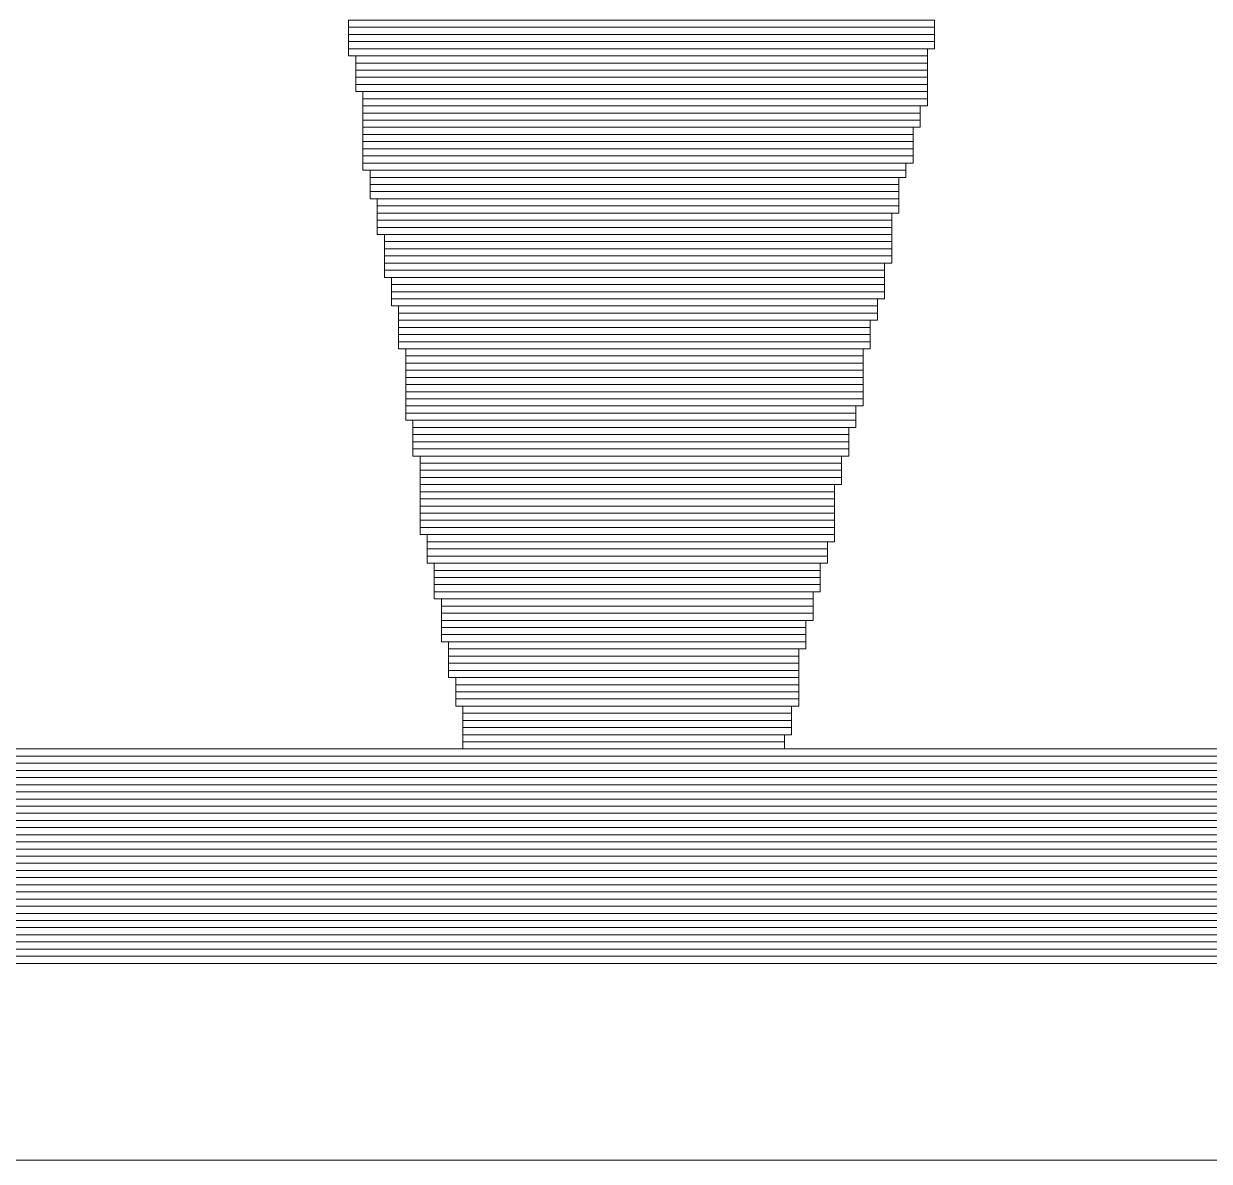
# Model space of a CAD drawing. Header units: millimetres. Extents: x -90 to 99, y -65 to 67.
# Drawn here: x 42.95 to 47.164, y -64.946 to -60.902 of the extents above; entities that cross this region are included whole.
import ezdxf

# ---------------------------------------------------------------- set-up
doc = ezdxf.new("R2010")
doc.units = ezdxf.units.MM
doc.header["$MEASUREMENT"] = 0
doc.layers.add('BG_OUTLINE', color=7, linetype='Continuous')
doc.layers.add('MA_PEN3', color=7, linetype='Continuous')

msp = doc.modelspace()

# ---------------------------------------------------------------- linework, layer by layer
at = {"layer": 'BG_OUTLINE', "color": 3, "lineweight": 9}
msp.add_open_spline([(-71.7269, -61.8795), (-71.7269, -61.8795), (-71.7343, 42.2681), (-71.7343, 42.2681), (-71.7343, 42.2681), (-71.7348, 43.0066), (-71.4419, 43.715), (-70.92, 44.2375), (-70.92, 44.2375), (-70.3982, 44.76), (-69.6866, 45.0538), (-68.9482, 45.0543), (-68.9482, 45.0543), (-68.9482, 45.0543), (75.2046, 45.0543), (75.2046, 45.0543), (75.2046, 45.0543), (76.8319, 45.0552), (78.1763, 43.7805), (78.2661, 42.1556), (78.2661, 42.1556), (78.2661, 42.1556), (78.2661, 31.2814), (78.2661, 31.2814), (78.2661, 31.2814), (78.2661, 31.2814), (72.2646, 31.2814), (72.2646, 31.2814), (72.2646, 31.2814), (72.2646, 31.2814), (72.2646, 26.9814), (72.2646, 26.9814), (72.2646, 26.9814), (72.2646, 26.9814), (78.2661, 26.9814), (78.2661, 26.9814), (78.2661, 26.9814), (78.2661, 26.9814), (78.2661, 18.6553), (78.2661, 18.6553), (78.2661, 18.6553), (78.2661, 18.6553), (72.2496, 18.6553), (72.2496, 18.6553), (72.2496, 18.6553), (72.2496, 18.6553), (72.2496, 14.3553), (72.2496, 14.3553), (72.2496, 14.3553), (72.2496, 14.3553), (78.2661, 14.3553), (78.2661, 14.3553), (78.2661, 14.3553), (78.2661, 14.3553), (78.2661, 9.255), (78.2661, 9.255), (78.2661, 9.255), (78.2661, 9.255), (72.2648, 9.255), (72.2648, 9.255), (72.2648, 9.255), (72.2648, 9.255), (72.2648, 4.955), (72.2648, 4.955), (72.2648, 4.955), (72.2648, 4.955), (78.2661, 4.955), (78.2661, 4.955), (78.2661, 4.955), (78.2661, 4.955), (78.2661, -3.3762), (78.2661, -3.3762), (78.2661, -3.3762), (78.2661, -3.3762), (72.2445, -3.3762), (72.2445, -3.3762), (72.2445, -3.3762), (72.2445, -3.3762), (72.2445, -7.6762), (72.2445, -7.6762), (72.2445, -7.6762), (72.2445, -7.6762), (78.2661, -7.6762), (78.2661, -7.6762), (78.2661, -7.6762), (78.2661, -7.6762), (78.2661, -12.7615), (78.2661, -12.7615), (78.2661, -12.7615), (78.2661, -12.7615), (72.2651, -12.7615), (72.2651, -12.7615), (72.2651, -12.7615), (72.2651, -12.7615), (72.2651, -17.0615), (72.2651, -17.0615), (72.2651, -17.0615), (72.2651, -17.0615), (78.2661, -17.0615), (78.2661, -17.0615), (78.2661, -17.0615), (78.2661, -17.0615), (78.2661, -25.4097), (78.2661, -25.4097), (78.2661, -25.4097), (78.2661, -25.4097), (72.2656, -25.4097), (72.2656, -25.4097), (72.2656, -25.4097), (72.2656, -25.4097), (72.2656, -29.7097), (72.2656, -29.7097), (72.2656, -29.7097), (72.2656, -29.7097), (78.2661, -29.7097), (78.2661, -29.7097), (78.2661, -29.7097), (78.2661, -29.7097), (78.2661, -34.793), (78.2661, -34.793), (78.2661, -34.793), (78.2661, -34.793), (72.2679, -34.793), (72.2679, -34.793), (72.2679, -34.793), (72.2679, -34.793), (72.2679, -39.0929), (72.2679, -39.0929), (72.2679, -39.0929), (72.2679, -39.0929), (78.2661, -39.0929), (78.2661, -39.0929), (78.2661, -39.0929), (78.2661, -39.0929), (78.2661, -47.4269), (78.2661, -47.4269), (78.2661, -47.4269), (78.2661, -47.4269), (72.2679, -47.4269), (72.2679, -47.4269), (72.2679, -47.4269), (72.2679, -47.4269), (72.2679, -51.7269), (72.2679, -51.7269), (72.2679, -51.7269), (72.2679, -51.7269), (78.2661, -51.7269), (78.2661, -51.7269), (78.2661, -51.7269), (78.2661, -51.7269), (78.2661, -51.8138), (78.2661, -51.8138), (78.2661, -51.8138), (78.2661, -51.8138), (78.2656, -61.8468), (78.2656, -61.8468), (78.2656, -61.8468), (78.2661, -62.6669), (77.9407, -63.4536), (77.3612, -64.0339), (77.3612, -64.0339), (76.7817, -64.6142), (75.9915, -64.9405), (75.1713, -64.941), (75.1713, -64.941), (75.1713, -64.941), (-68.6609, -64.9456), (-68.6609, -64.9456), (-68.6609, -64.9456), (-69.4735, -64.9461), (-70.2531, -64.6237), (-70.8281, -64.0495), (-70.8281, -64.0495), (-71.4031, -63.4752), (-71.7264, -62.6922), (-71.7269, -61.8795)], degree=3, knots=[0, 0, 0, 0, 0.022727, 0.022727, 0.022727, 0.022727, 0.045455, 0.045455, 0.045455, 0.045455, 0.068182, 0.068182, 0.068182, 0.068182, 0.090909, 0.090909, 0.090909, 0.090909, 0.113636, 0.113636, 0.113636, 0.113636, 0.136364, 0.136364, 0.136364, 0.136364, 0.159091, 0.159091, 0.159091, 0.159091, 0.181818, 0.181818, 0.181818, 0.181818, 0.204545, 0.204545, 0.204545, 0.204545, 0.227273, 0.227273, 0.227273, 0.227273, 0.25, 0.25, 0.25, 0.25, 0.272727, 0.272727, 0.272727, 0.272727, 0.295455, 0.295455, 0.295455, 0.295455, 0.318182, 0.318182, 0.318182, 0.318182, 0.340909, 0.340909, 0.340909, 0.340909, 0.363636, 0.363636, 0.363636, 0.363636, 0.386364, 0.386364, 0.386364, 0.386364, 0.409091, 0.409091, 0.409091, 0.409091, 0.431818, 0.431818, 0.431818, 0.431818, 0.454545, 0.454545, 0.454545, 0.454545, 0.477273, 0.477273, 0.477273, 0.477273, 0.5, 0.5, 0.5, 0.5, 0.522727, 0.522727, 0.522727, 0.522727, 0.545455, 0.545455, 0.545455, 0.545455, 0.568182, 0.568182, 0.568182, 0.568182, 0.590909, 0.590909, 0.590909, 0.590909, 0.613636, 0.613636, 0.613636, 0.613636, 0.636364, 0.636364, 0.636364, 0.636364, 0.659091, 0.659091, 0.659091, 0.659091, 0.681818, 0.681818, 0.681818, 0.681818, 0.704545, 0.704545, 0.704545, 0.704545, 0.727273, 0.727273, 0.727273, 0.727273, 0.75, 0.75, 0.75, 0.75, 0.772727, 0.772727, 0.772727, 0.772727, 0.795455, 0.795455, 0.795455, 0.795455, 0.818182, 0.818182, 0.818182, 0.818182, 0.840909, 0.840909, 0.840909, 0.840909, 0.863636, 0.863636, 0.863636, 0.863636, 0.886364, 0.886364, 0.886364, 0.886364, 0.909091, 0.909091, 0.909091, 0.909091, 0.931818, 0.931818, 0.931818, 0.931818, 0.954545, 0.954545, 0.954545, 0.954545, 0.977273, 0.977273, 0.977273, 0.977273, 1, 1, 1, 1], dxfattribs=at)
at = {"layer": 'MA_PEN3', "color": 5, "lineweight": 9}
for points in [[(44.1048, -60.9151), (44.1048, -60.9151), (44.1048, -60.8897), (44.1048, -60.8897), (44.1048, -60.8897), (44.1048, -60.8897), (46.1877, -60.8897), (46.1877, -60.8897), (46.1877, -60.8897), (46.1877, -60.8897), (46.1877, -60.9151), (46.1877, -60.9151), (46.1877, -60.9151), (46.1877, -60.9151), (44.1048, -60.9151), (44.1048, -60.9151)], [(44.1048, -60.9405), (44.1048, -60.9405), (44.1048, -60.9151), (44.1048, -60.9151), (44.1048, -60.9151), (44.1048, -60.9151), (46.1877, -60.9151), (46.1877, -60.9151), (46.1877, -60.9151), (46.1877, -60.9151), (46.1877, -60.9405), (46.1877, -60.9405), (46.1877, -60.9405), (46.1877, -60.9405), (44.1048, -60.9405), (44.1048, -60.9405)], [(44.1048, -60.9659), (44.1048, -60.9659), (44.1048, -60.9405), (44.1048, -60.9405), (44.1048, -60.9405), (44.1048, -60.9405), (46.1877, -60.9405), (46.1877, -60.9405), (46.1877, -60.9405), (46.1877, -60.9405), (46.1877, -60.9659), (46.1877, -60.9659), (46.1877, -60.9659), (46.1877, -60.9659), (44.1048, -60.9659), (44.1048, -60.9659)], [(44.1048, -60.9913), (44.1048, -60.9913), (44.1048, -60.9659), (44.1048, -60.9659), (44.1048, -60.9659), (44.1048, -60.9659), (46.1877, -60.9659), (46.1877, -60.9659), (46.1877, -60.9659), (46.1877, -60.9659), (46.1877, -60.9913), (46.1877, -60.9913), (46.1877, -60.9913), (46.1877, -60.9913), (44.1048, -60.9913), (44.1048, -60.9913)], [(44.1048, -61.0167), (44.1048, -61.0167), (44.1048, -60.9913), (44.1048, -60.9913), (44.1048, -60.9913), (44.1048, -60.9913), (46.1622, -60.9913), (46.1622, -60.9913), (46.1622, -60.9913), (46.1622, -60.9913), (46.1622, -61.0167), (46.1622, -61.0167), (46.1622, -61.0167), (46.1622, -61.0167), (44.1048, -61.0167), (44.1048, -61.0167)], [(44.1302, -61.0421), (44.1302, -61.0421), (44.1302, -61.0167), (44.1302, -61.0167), (44.1302, -61.0167), (44.1302, -61.0167), (46.1622, -61.0167), (46.1622, -61.0167), (46.1622, -61.0167), (46.1622, -61.0167), (46.1622, -61.0421), (46.1622, -61.0421), (46.1622, -61.0421), (46.1622, -61.0421), (44.1302, -61.0421), (44.1302, -61.0421)], [(44.1302, -61.0675), (44.1302, -61.0675), (44.1302, -61.0421), (44.1302, -61.0421), (44.1302, -61.0421), (44.1302, -61.0421), (46.1622, -61.0421), (46.1622, -61.0421), (46.1622, -61.0421), (46.1622, -61.0421), (46.1622, -61.0675), (46.1622, -61.0675), (46.1622, -61.0675), (46.1622, -61.0675), (44.1302, -61.0675), (44.1302, -61.0675)], [(44.1302, -61.0929), (44.1302, -61.0929), (44.1302, -61.0675), (44.1302, -61.0675), (44.1302, -61.0675), (44.1302, -61.0675), (46.1622, -61.0675), (46.1622, -61.0675), (46.1622, -61.0675), (46.1622, -61.0675), (46.1622, -61.0929), (46.1622, -61.0929), (46.1622, -61.0929), (46.1622, -61.0929), (44.1302, -61.0929), (44.1302, -61.0929)], [(44.1302, -61.1183), (44.1302, -61.1183), (44.1302, -61.0929), (44.1302, -61.0929), (44.1302, -61.0929), (44.1302, -61.0929), (46.1622, -61.0929), (46.1622, -61.0929), (46.1622, -61.0929), (46.1622, -61.0929), (46.1622, -61.1183), (46.1622, -61.1183), (46.1622, -61.1183), (46.1622, -61.1183), (44.1302, -61.1183), (44.1302, -61.1183)], [(44.1302, -61.1437), (44.1302, -61.1437), (44.1302, -61.1183), (44.1302, -61.1183), (44.1302, -61.1183), (44.1302, -61.1183), (46.1622, -61.1183), (46.1622, -61.1183), (46.1622, -61.1183), (46.1622, -61.1183), (46.1622, -61.1437), (46.1622, -61.1437), (46.1622, -61.1437), (46.1622, -61.1437), (44.1302, -61.1437), (44.1302, -61.1437)], [(44.1557, -61.1691), (44.1557, -61.1691), (44.1557, -61.1437), (44.1557, -61.1437), (44.1557, -61.1437), (44.1557, -61.1437), (46.1622, -61.1437), (46.1622, -61.1437), (46.1622, -61.1437), (46.1622, -61.1437), (46.1622, -61.1691), (46.1622, -61.1691), (46.1622, -61.1691), (46.1622, -61.1691), (44.1557, -61.1691), (44.1557, -61.1691)], [(44.1557, -61.1945), (44.1557, -61.1945), (44.1557, -61.1691), (44.1557, -61.1691), (44.1557, -61.1691), (44.1557, -61.1691), (46.1622, -61.1691), (46.1622, -61.1691), (46.1622, -61.1691), (46.1622, -61.1691), (46.1622, -61.1945), (46.1622, -61.1945), (46.1622, -61.1945), (46.1622, -61.1945), (44.1557, -61.1945), (44.1557, -61.1945)], [(44.1557, -61.2199), (44.1557, -61.2199), (44.1557, -61.1945), (44.1557, -61.1945), (44.1557, -61.1945), (44.1557, -61.1945), (46.1368, -61.1945), (46.1368, -61.1945), (46.1368, -61.1945), (46.1368, -61.1945), (46.1368, -61.2199), (46.1368, -61.2199), (46.1368, -61.2199), (46.1368, -61.2199), (44.1557, -61.2199), (44.1557, -61.2199)], [(44.1557, -61.2453), (44.1557, -61.2453), (44.1557, -61.2199), (44.1557, -61.2199), (44.1557, -61.2199), (44.1557, -61.2199), (46.1368, -61.2199), (46.1368, -61.2199), (46.1368, -61.2199), (46.1368, -61.2199), (46.1368, -61.2453), (46.1368, -61.2453), (46.1368, -61.2453), (46.1368, -61.2453), (44.1557, -61.2453), (44.1557, -61.2453)], [(44.1557, -61.2707), (44.1557, -61.2707), (44.1557, -61.2453), (44.1557, -61.2453), (44.1557, -61.2453), (44.1557, -61.2453), (46.1368, -61.2453), (46.1368, -61.2453), (46.1368, -61.2453), (46.1368, -61.2453), (46.1368, -61.2707), (46.1368, -61.2707), (46.1368, -61.2707), (46.1368, -61.2707), (44.1557, -61.2707), (44.1557, -61.2707)], [(44.1557, -61.2961), (44.1557, -61.2961), (44.1557, -61.2707), (44.1557, -61.2707), (44.1557, -61.2707), (44.1557, -61.2707), (46.1115, -61.2707), (46.1115, -61.2707), (46.1115, -61.2707), (46.1115, -61.2707), (46.1115, -61.2961), (46.1115, -61.2961), (46.1115, -61.2961), (46.1115, -61.2961), (44.1557, -61.2961), (44.1557, -61.2961)], [(44.1557, -61.3215), (44.1557, -61.3215), (44.1557, -61.2961), (44.1557, -61.2961), (44.1557, -61.2961), (44.1557, -61.2961), (46.1115, -61.2961), (46.1115, -61.2961), (46.1115, -61.2961), (46.1115, -61.2961), (46.1115, -61.3215), (46.1115, -61.3215), (46.1115, -61.3215), (46.1115, -61.3215), (44.1557, -61.3215), (44.1557, -61.3215)], [(44.1557, -61.3469), (44.1557, -61.3469), (44.1557, -61.3215), (44.1557, -61.3215), (44.1557, -61.3215), (44.1557, -61.3215), (46.1115, -61.3215), (46.1115, -61.3215), (46.1115, -61.3215), (46.1115, -61.3215), (46.1115, -61.3469), (46.1115, -61.3469), (46.1115, -61.3469), (46.1115, -61.3469), (44.1557, -61.3469), (44.1557, -61.3469)], [(44.1557, -61.3723), (44.1557, -61.3723), (44.1557, -61.3469), (44.1557, -61.3469), (44.1557, -61.3469), (44.1557, -61.3469), (46.1115, -61.3469), (46.1115, -61.3469), (46.1115, -61.3469), (46.1115, -61.3469), (46.1115, -61.3723), (46.1115, -61.3723), (46.1115, -61.3723), (46.1115, -61.3723), (44.1557, -61.3723), (44.1557, -61.3723)], [(44.1557, -61.3977), (44.1557, -61.3977), (44.1557, -61.3723), (44.1557, -61.3723), (44.1557, -61.3723), (44.1557, -61.3723), (46.1115, -61.3723), (46.1115, -61.3723), (46.1115, -61.3723), (46.1115, -61.3723), (46.1115, -61.3977), (46.1115, -61.3977), (46.1115, -61.3977), (46.1115, -61.3977), (44.1557, -61.3977), (44.1557, -61.3977)], [(44.1557, -61.4231), (44.1557, -61.4231), (44.1557, -61.3977), (44.1557, -61.3977), (44.1557, -61.3977), (44.1557, -61.3977), (46.086, -61.3977), (46.086, -61.3977), (46.086, -61.3977), (46.086, -61.3977), (46.086, -61.4231), (46.086, -61.4231), (46.086, -61.4231), (46.086, -61.4231), (44.1557, -61.4231), (44.1557, -61.4231)], [(44.181, -61.4485), (44.181, -61.4485), (44.181, -61.4231), (44.181, -61.4231), (44.181, -61.4231), (44.181, -61.4231), (46.086, -61.4231), (46.086, -61.4231), (46.086, -61.4231), (46.086, -61.4231), (46.086, -61.4485), (46.086, -61.4485), (46.086, -61.4485), (46.086, -61.4485), (44.181, -61.4485), (44.181, -61.4485)], [(44.181, -61.4739), (44.181, -61.4739), (44.181, -61.4485), (44.181, -61.4485), (44.181, -61.4485), (44.181, -61.4485), (46.0606, -61.4485), (46.0606, -61.4485), (46.0606, -61.4485), (46.0606, -61.4485), (46.0606, -61.4739), (46.0606, -61.4739), (46.0606, -61.4739), (46.0606, -61.4739), (44.181, -61.4739), (44.181, -61.4739)], [(44.181, -61.4993), (44.181, -61.4993), (44.181, -61.4739), (44.181, -61.4739), (44.181, -61.4739), (44.181, -61.4739), (46.0606, -61.4739), (46.0606, -61.4739), (46.0606, -61.4739), (46.0606, -61.4739), (46.0606, -61.4993), (46.0606, -61.4993), (46.0606, -61.4993), (46.0606, -61.4993), (44.181, -61.4993), (44.181, -61.4993)], [(44.181, -61.5247), (44.181, -61.5247), (44.181, -61.4993), (44.181, -61.4993), (44.181, -61.4993), (44.181, -61.4993), (46.0606, -61.4993), (46.0606, -61.4993), (46.0606, -61.4993), (46.0606, -61.4993), (46.0606, -61.5247), (46.0606, -61.5247), (46.0606, -61.5247), (46.0606, -61.5247), (44.181, -61.5247), (44.181, -61.5247)], [(44.2064, -61.5501), (44.2064, -61.5501), (44.2064, -61.5247), (44.2064, -61.5247), (44.2064, -61.5247), (44.2064, -61.5247), (46.0606, -61.5247), (46.0606, -61.5247), (46.0606, -61.5247), (46.0606, -61.5247), (46.0606, -61.5501), (46.0606, -61.5501), (46.0606, -61.5501), (46.0606, -61.5501), (44.2064, -61.5501), (44.2064, -61.5501)], [(44.2064, -61.5755), (44.2064, -61.5755), (44.2064, -61.5501), (44.2064, -61.5501), (44.2064, -61.5501), (44.2064, -61.5501), (46.0606, -61.5501), (46.0606, -61.5501), (46.0606, -61.5501), (46.0606, -61.5501), (46.0606, -61.5755), (46.0606, -61.5755), (46.0606, -61.5755), (46.0606, -61.5755), (44.2064, -61.5755), (44.2064, -61.5755)], [(44.2064, -61.6009), (44.2064, -61.6009), (44.2064, -61.5755), (44.2064, -61.5755), (44.2064, -61.5755), (44.2064, -61.5755), (46.0353, -61.5755), (46.0353, -61.5755), (46.0353, -61.5755), (46.0353, -61.5755), (46.0353, -61.6009), (46.0353, -61.6009), (46.0353, -61.6009), (46.0353, -61.6009), (44.2064, -61.6009), (44.2064, -61.6009)], [(44.2064, -61.6263), (44.2064, -61.6263), (44.2064, -61.6009), (44.2064, -61.6009), (44.2064, -61.6009), (44.2064, -61.6009), (46.0353, -61.6009), (46.0353, -61.6009), (46.0353, -61.6009), (46.0353, -61.6009), (46.0353, -61.6263), (46.0353, -61.6263), (46.0353, -61.6263), (46.0353, -61.6263), (44.2064, -61.6263), (44.2064, -61.6263)], [(44.2064, -61.6517), (44.2064, -61.6517), (44.2064, -61.6263), (44.2064, -61.6263), (44.2064, -61.6263), (44.2064, -61.6263), (46.0353, -61.6263), (46.0353, -61.6263), (46.0353, -61.6263), (46.0353, -61.6263), (46.0353, -61.6517), (46.0353, -61.6517), (46.0353, -61.6517), (46.0353, -61.6517), (44.2064, -61.6517), (44.2064, -61.6517)], [(44.2319, -61.6771), (44.2319, -61.6771), (44.2319, -61.6517), (44.2319, -61.6517), (44.2319, -61.6517), (44.2319, -61.6517), (46.0353, -61.6517), (46.0353, -61.6517), (46.0353, -61.6517), (46.0353, -61.6517), (46.0353, -61.6771), (46.0353, -61.6771), (46.0353, -61.6771), (46.0353, -61.6771), (44.2319, -61.6771), (44.2319, -61.6771)], [(44.2319, -61.7025), (44.2319, -61.7025), (44.2319, -61.6771), (44.2319, -61.6771), (44.2319, -61.6771), (44.2319, -61.6771), (46.0353, -61.6771), (46.0353, -61.6771), (46.0353, -61.6771), (46.0353, -61.6771), (46.0353, -61.7025), (46.0353, -61.7025), (46.0353, -61.7025), (46.0353, -61.7025), (44.2319, -61.7025), (44.2319, -61.7025)], [(44.2319, -61.7279), (44.2319, -61.7279), (44.2319, -61.7025), (44.2319, -61.7025), (44.2319, -61.7025), (44.2319, -61.7025), (46.0353, -61.7025), (46.0353, -61.7025), (46.0353, -61.7025), (46.0353, -61.7025), (46.0353, -61.7279), (46.0353, -61.7279), (46.0353, -61.7279), (46.0353, -61.7279), (44.2319, -61.7279), (44.2319, -61.7279)], [(44.2319, -61.7533), (44.2319, -61.7533), (44.2319, -61.7279), (44.2319, -61.7279), (44.2319, -61.7279), (44.2319, -61.7279), (46.0353, -61.7279), (46.0353, -61.7279), (46.0353, -61.7279), (46.0353, -61.7279), (46.0353, -61.7533), (46.0353, -61.7533), (46.0353, -61.7533), (46.0353, -61.7533), (44.2319, -61.7533), (44.2319, -61.7533)], [(44.2319, -61.7787), (44.2319, -61.7787), (44.2319, -61.7533), (44.2319, -61.7533), (44.2319, -61.7533), (44.2319, -61.7533), (46.0098, -61.7533), (46.0098, -61.7533), (46.0098, -61.7533), (46.0098, -61.7533), (46.0098, -61.7787), (46.0098, -61.7787), (46.0098, -61.7787), (46.0098, -61.7787), (44.2319, -61.7787), (44.2319, -61.7787)], [(44.2319, -61.8041), (44.2319, -61.8041), (44.2319, -61.7787), (44.2319, -61.7787), (44.2319, -61.7787), (44.2319, -61.7787), (46.0098, -61.7787), (46.0098, -61.7787), (46.0098, -61.7787), (46.0098, -61.7787), (46.0098, -61.8041), (46.0098, -61.8041), (46.0098, -61.8041), (46.0098, -61.8041), (44.2319, -61.8041), (44.2319, -61.8041)], [(44.2572, -61.8295), (44.2572, -61.8295), (44.2572, -61.8041), (44.2572, -61.8041), (44.2572, -61.8041), (44.2572, -61.8041), (46.0098, -61.8041), (46.0098, -61.8041), (46.0098, -61.8041), (46.0098, -61.8041), (46.0098, -61.8295), (46.0098, -61.8295), (46.0098, -61.8295), (46.0098, -61.8295), (44.2572, -61.8295), (44.2572, -61.8295)], [(44.2572, -61.8549), (44.2572, -61.8549), (44.2572, -61.8295), (44.2572, -61.8295), (44.2572, -61.8295), (44.2572, -61.8295), (46.0098, -61.8295), (46.0098, -61.8295), (46.0098, -61.8295), (46.0098, -61.8295), (46.0098, -61.8549), (46.0098, -61.8549), (46.0098, -61.8549), (46.0098, -61.8549), (44.2572, -61.8549), (44.2572, -61.8549)], [(44.2572, -61.8803), (44.2572, -61.8803), (44.2572, -61.8549), (44.2572, -61.8549), (44.2572, -61.8549), (44.2572, -61.8549), (46.0098, -61.8549), (46.0098, -61.8549), (46.0098, -61.8549), (46.0098, -61.8549), (46.0098, -61.8803), (46.0098, -61.8803), (46.0098, -61.8803), (46.0098, -61.8803), (44.2572, -61.8803), (44.2572, -61.8803)], [(44.2572, -61.9057), (44.2572, -61.9057), (44.2572, -61.8803), (44.2572, -61.8803), (44.2572, -61.8803), (44.2572, -61.8803), (45.9844, -61.8803), (45.9844, -61.8803), (45.9844, -61.8803), (45.9844, -61.8803), (45.9844, -61.9057), (45.9844, -61.9057), (45.9844, -61.9057), (45.9844, -61.9057), (44.2572, -61.9057), (44.2572, -61.9057)], [(44.2826, -61.9311), (44.2826, -61.9311), (44.2826, -61.9057), (44.2826, -61.9057), (44.2826, -61.9057), (44.2826, -61.9057), (45.9844, -61.9057), (45.9844, -61.9057), (45.9844, -61.9057), (45.9844, -61.9057), (45.9844, -61.9311), (45.9844, -61.9311), (45.9844, -61.9311), (45.9844, -61.9311), (44.2826, -61.9311), (44.2826, -61.9311)], [(44.2826, -61.9565), (44.2826, -61.9565), (44.2826, -61.9311), (44.2826, -61.9311), (44.2826, -61.9311), (44.2826, -61.9311), (45.9844, -61.9311), (45.9844, -61.9311), (45.9844, -61.9311), (45.9844, -61.9311), (45.9844, -61.9565), (45.9844, -61.9565), (45.9844, -61.9565), (45.9844, -61.9565), (44.2826, -61.9565), (44.2826, -61.9565)], [(44.2826, -61.9819), (44.2826, -61.9819), (44.2826, -61.9565), (44.2826, -61.9565), (44.2826, -61.9565), (44.2826, -61.9565), (45.9591, -61.9565), (45.9591, -61.9565), (45.9591, -61.9565), (45.9591, -61.9565), (45.9591, -61.9819), (45.9591, -61.9819), (45.9591, -61.9819), (45.9591, -61.9819), (44.2826, -61.9819), (44.2826, -61.9819)], [(44.2826, -62.0073), (44.2826, -62.0073), (44.2826, -61.9819), (44.2826, -61.9819), (44.2826, -61.9819), (44.2826, -61.9819), (45.9591, -61.9819), (45.9591, -61.9819), (45.9591, -61.9819), (45.9591, -61.9819), (45.9591, -62.0073), (45.9591, -62.0073), (45.9591, -62.0073), (45.9591, -62.0073), (44.2826, -62.0073), (44.2826, -62.0073)], [(44.2826, -62.0327), (44.2826, -62.0327), (44.2826, -62.0073), (44.2826, -62.0073), (44.2826, -62.0073), (44.2826, -62.0073), (45.9591, -62.0073), (45.9591, -62.0073), (45.9591, -62.0073), (45.9591, -62.0073), (45.9591, -62.0327), (45.9591, -62.0327), (45.9591, -62.0327), (45.9591, -62.0327), (44.2826, -62.0327), (44.2826, -62.0327)], [(44.2826, -62.0581), (44.2826, -62.0581), (44.2826, -62.0327), (44.2826, -62.0327), (44.2826, -62.0327), (44.2826, -62.0327), (45.9591, -62.0327), (45.9591, -62.0327), (45.9591, -62.0327), (45.9591, -62.0327), (45.9591, -62.0581), (45.9591, -62.0581), (45.9591, -62.0581), (45.9591, -62.0581), (44.2826, -62.0581), (44.2826, -62.0581)], [(44.3081, -62.0835), (44.3081, -62.0835), (44.3081, -62.0581), (44.3081, -62.0581), (44.3081, -62.0581), (44.3081, -62.0581), (45.9336, -62.0581), (45.9336, -62.0581), (45.9336, -62.0581), (45.9336, -62.0581), (45.9336, -62.0835), (45.9336, -62.0835), (45.9336, -62.0835), (45.9336, -62.0835), (44.3081, -62.0835), (44.3081, -62.0835)], [(44.3081, -62.1089), (44.3081, -62.1089), (44.3081, -62.0835), (44.3081, -62.0835), (44.3081, -62.0835), (44.3081, -62.0835), (45.9336, -62.0835), (45.9336, -62.0835), (45.9336, -62.0835), (45.9336, -62.0835), (45.9336, -62.1089), (45.9336, -62.1089), (45.9336, -62.1089), (45.9336, -62.1089), (44.3081, -62.1089), (44.3081, -62.1089)], [(44.3081, -62.1343), (44.3081, -62.1343), (44.3081, -62.1089), (44.3081, -62.1089), (44.3081, -62.1089), (44.3081, -62.1089), (45.9336, -62.1089), (45.9336, -62.1089), (45.9336, -62.1089), (45.9336, -62.1089), (45.9336, -62.1343), (45.9336, -62.1343), (45.9336, -62.1343), (45.9336, -62.1343), (44.3081, -62.1343), (44.3081, -62.1343)], [(44.3081, -62.1597), (44.3081, -62.1597), (44.3081, -62.1343), (44.3081, -62.1343), (44.3081, -62.1343), (44.3081, -62.1343), (45.9336, -62.1343), (45.9336, -62.1343), (45.9336, -62.1343), (45.9336, -62.1343), (45.9336, -62.1597), (45.9336, -62.1597), (45.9336, -62.1597), (45.9336, -62.1597), (44.3081, -62.1597), (44.3081, -62.1597)], [(44.3081, -62.1851), (44.3081, -62.1851), (44.3081, -62.1597), (44.3081, -62.1597), (44.3081, -62.1597), (44.3081, -62.1597), (45.9336, -62.1597), (45.9336, -62.1597), (45.9336, -62.1597), (45.9336, -62.1597), (45.9336, -62.1851), (45.9336, -62.1851), (45.9336, -62.1851), (45.9336, -62.1851), (44.3081, -62.1851), (44.3081, -62.1851)], [(44.3081, -62.2105), (44.3081, -62.2105), (44.3081, -62.1851), (44.3081, -62.1851), (44.3081, -62.1851), (44.3081, -62.1851), (45.9336, -62.1851), (45.9336, -62.1851), (45.9336, -62.1851), (45.9336, -62.1851), (45.9336, -62.2105), (45.9336, -62.2105), (45.9336, -62.2105), (45.9336, -62.2105), (44.3081, -62.2105), (44.3081, -62.2105)], [(44.3081, -62.2359), (44.3081, -62.2359), (44.3081, -62.2105), (44.3081, -62.2105), (44.3081, -62.2105), (44.3081, -62.2105), (45.9336, -62.2105), (45.9336, -62.2105), (45.9336, -62.2105), (45.9336, -62.2105), (45.9336, -62.2359), (45.9336, -62.2359), (45.9336, -62.2359), (45.9336, -62.2359), (44.3081, -62.2359), (44.3081, -62.2359)], [(44.3081, -62.2613), (44.3081, -62.2613), (44.3081, -62.2359), (44.3081, -62.2359), (44.3081, -62.2359), (44.3081, -62.2359), (45.9336, -62.2359), (45.9336, -62.2359), (45.9336, -62.2359), (45.9336, -62.2359), (45.9336, -62.2613), (45.9336, -62.2613), (45.9336, -62.2613), (45.9336, -62.2613), (44.3081, -62.2613), (44.3081, -62.2613)], [(44.3081, -62.2867), (44.3081, -62.2867), (44.3081, -62.2613), (44.3081, -62.2613), (44.3081, -62.2613), (44.3081, -62.2613), (45.9082, -62.2613), (45.9082, -62.2613), (45.9082, -62.2613), (45.9082, -62.2613), (45.9082, -62.2867), (45.9082, -62.2867), (45.9082, -62.2867), (45.9082, -62.2867), (44.3081, -62.2867), (44.3081, -62.2867)], [(44.3081, -62.3121), (44.3081, -62.3121), (44.3081, -62.2867), (44.3081, -62.2867), (44.3081, -62.2867), (44.3081, -62.2867), (45.9082, -62.2867), (45.9082, -62.2867), (45.9082, -62.2867), (45.9082, -62.2867), (45.9082, -62.3121), (45.9082, -62.3121), (45.9082, -62.3121), (45.9082, -62.3121), (44.3081, -62.3121), (44.3081, -62.3121)], [(44.3334, -62.3375), (44.3334, -62.3375), (44.3334, -62.3121), (44.3334, -62.3121), (44.3334, -62.3121), (44.3334, -62.3121), (45.9082, -62.3121), (45.9082, -62.3121), (45.9082, -62.3121), (45.9082, -62.3121), (45.9082, -62.3375), (45.9082, -62.3375), (45.9082, -62.3375), (45.9082, -62.3375), (44.3334, -62.3375), (44.3334, -62.3375)], [(44.3334, -62.3629), (44.3334, -62.3629), (44.3334, -62.3375), (44.3334, -62.3375), (44.3334, -62.3375), (44.3334, -62.3375), (45.8829, -62.3375), (45.8829, -62.3375), (45.8829, -62.3375), (45.8829, -62.3375), (45.8829, -62.3629), (45.8829, -62.3629), (45.8829, -62.3629), (45.8829, -62.3629), (44.3334, -62.3629), (44.3334, -62.3629)], [(44.3334, -62.3883), (44.3334, -62.3883), (44.3334, -62.3629), (44.3334, -62.3629), (44.3334, -62.3629), (44.3334, -62.3629), (45.8829, -62.3629), (45.8829, -62.3629), (45.8829, -62.3629), (45.8829, -62.3629), (45.8829, -62.3883), (45.8829, -62.3883), (45.8829, -62.3883), (45.8829, -62.3883), (44.3334, -62.3883), (44.3334, -62.3883)], [(44.3334, -62.4137), (44.3334, -62.4137), (44.3334, -62.3883), (44.3334, -62.3883), (44.3334, -62.3883), (44.3334, -62.3883), (45.8829, -62.3883), (45.8829, -62.3883), (45.8829, -62.3883), (45.8829, -62.3883), (45.8829, -62.4137), (45.8829, -62.4137), (45.8829, -62.4137), (45.8829, -62.4137), (44.3334, -62.4137), (44.3334, -62.4137)], [(44.3334, -62.4391), (44.3334, -62.4391), (44.3334, -62.4137), (44.3334, -62.4137), (44.3334, -62.4137), (44.3334, -62.4137), (45.8829, -62.4137), (45.8829, -62.4137), (45.8829, -62.4137), (45.8829, -62.4137), (45.8829, -62.4391), (45.8829, -62.4391), (45.8829, -62.4391), (45.8829, -62.4391), (44.3334, -62.4391), (44.3334, -62.4391)], [(44.3588, -62.4645), (44.3588, -62.4645), (44.3588, -62.4391), (44.3588, -62.4391), (44.3588, -62.4391), (44.3588, -62.4391), (45.8574, -62.4391), (45.8574, -62.4391), (45.8574, -62.4391), (45.8574, -62.4391), (45.8574, -62.4645), (45.8574, -62.4645), (45.8574, -62.4645), (45.8574, -62.4645), (44.3588, -62.4645), (44.3588, -62.4645)], [(44.3588, -62.4899), (44.3588, -62.4899), (44.3588, -62.4645), (44.3588, -62.4645), (44.3588, -62.4645), (44.3588, -62.4645), (45.8574, -62.4645), (45.8574, -62.4645), (45.8574, -62.4645), (45.8574, -62.4645), (45.8574, -62.4899), (45.8574, -62.4899), (45.8574, -62.4899), (45.8574, -62.4899), (44.3588, -62.4899), (44.3588, -62.4899)], [(44.3588, -62.5153), (44.3588, -62.5153), (44.3588, -62.4899), (44.3588, -62.4899), (44.3588, -62.4899), (44.3588, -62.4899), (45.8574, -62.4899), (45.8574, -62.4899), (45.8574, -62.4899), (45.8574, -62.4899), (45.8574, -62.5153), (45.8574, -62.5153), (45.8574, -62.5153), (45.8574, -62.5153), (44.3588, -62.5153), (44.3588, -62.5153)], [(44.3588, -62.5407), (44.3588, -62.5407), (44.3588, -62.5153), (44.3588, -62.5153), (44.3588, -62.5153), (44.3588, -62.5153), (45.8574, -62.5153), (45.8574, -62.5153), (45.8574, -62.5153), (45.8574, -62.5153), (45.8574, -62.5407), (45.8574, -62.5407), (45.8574, -62.5407), (45.8574, -62.5407), (44.3588, -62.5407), (44.3588, -62.5407)], [(44.3588, -62.5661), (44.3588, -62.5661), (44.3588, -62.5407), (44.3588, -62.5407), (44.3588, -62.5407), (44.3588, -62.5407), (45.832, -62.5407), (45.832, -62.5407), (45.832, -62.5407), (45.832, -62.5407), (45.832, -62.5661), (45.832, -62.5661), (45.832, -62.5661), (45.832, -62.5661), (44.3588, -62.5661), (44.3588, -62.5661)], [(44.3588, -62.5915), (44.3588, -62.5915), (44.3588, -62.5661), (44.3588, -62.5661), (44.3588, -62.5661), (44.3588, -62.5661), (45.832, -62.5661), (45.832, -62.5661), (45.832, -62.5661), (45.832, -62.5661), (45.832, -62.5915), (45.832, -62.5915), (45.832, -62.5915), (45.832, -62.5915), (44.3588, -62.5915), (44.3588, -62.5915)], [(44.3588, -62.6169), (44.3588, -62.6169), (44.3588, -62.5915), (44.3588, -62.5915), (44.3588, -62.5915), (44.3588, -62.5915), (45.832, -62.5915), (45.832, -62.5915), (45.832, -62.5915), (45.832, -62.5915), (45.832, -62.6169), (45.832, -62.6169), (45.832, -62.6169), (45.832, -62.6169), (44.3588, -62.6169), (44.3588, -62.6169)], [(44.3588, -62.6423), (44.3588, -62.6423), (44.3588, -62.6169), (44.3588, -62.6169), (44.3588, -62.6169), (44.3588, -62.6169), (45.832, -62.6169), (45.832, -62.6169), (45.832, -62.6169), (45.832, -62.6169), (45.832, -62.6423), (45.832, -62.6423), (45.832, -62.6423), (45.832, -62.6423), (44.3588, -62.6423), (44.3588, -62.6423)], [(44.3588, -62.6677), (44.3588, -62.6677), (44.3588, -62.6423), (44.3588, -62.6423), (44.3588, -62.6423), (44.3588, -62.6423), (45.832, -62.6423), (45.832, -62.6423), (45.832, -62.6423), (45.832, -62.6423), (45.832, -62.6677), (45.832, -62.6677), (45.832, -62.6677), (45.832, -62.6677), (44.3588, -62.6677), (44.3588, -62.6677)], [(44.3588, -62.6931), (44.3588, -62.6931), (44.3588, -62.6677), (44.3588, -62.6677), (44.3588, -62.6677), (44.3588, -62.6677), (45.832, -62.6677), (45.832, -62.6677), (45.832, -62.6677), (45.832, -62.6677), (45.832, -62.6931), (45.832, -62.6931), (45.832, -62.6931), (45.832, -62.6931), (44.3588, -62.6931), (44.3588, -62.6931)], [(44.3588, -62.7185), (44.3588, -62.7185), (44.3588, -62.6931), (44.3588, -62.6931), (44.3588, -62.6931), (44.3588, -62.6931), (45.832, -62.6931), (45.832, -62.6931), (45.832, -62.6931), (45.832, -62.6931), (45.832, -62.7185), (45.832, -62.7185), (45.832, -62.7185), (45.832, -62.7185), (44.3588, -62.7185), (44.3588, -62.7185)], [(44.3843, -62.7439), (44.3843, -62.7439), (44.3843, -62.7185), (44.3843, -62.7185), (44.3843, -62.7185), (44.3843, -62.7185), (45.832, -62.7185), (45.832, -62.7185), (45.832, -62.7185), (45.832, -62.7185), (45.832, -62.7439), (45.832, -62.7439), (45.832, -62.7439), (45.832, -62.7439), (44.3843, -62.7439), (44.3843, -62.7439)], [(44.3843, -62.7693), (44.3843, -62.7693), (44.3843, -62.7439), (44.3843, -62.7439), (44.3843, -62.7439), (44.3843, -62.7439), (45.8067, -62.7439), (45.8067, -62.7439), (45.8067, -62.7439), (45.8067, -62.7439), (45.8067, -62.7693), (45.8067, -62.7693), (45.8067, -62.7693), (45.8067, -62.7693), (44.3843, -62.7693), (44.3843, -62.7693)], [(44.3843, -62.7947), (44.3843, -62.7947), (44.3843, -62.7693), (44.3843, -62.7693), (44.3843, -62.7693), (44.3843, -62.7693), (45.8067, -62.7693), (45.8067, -62.7693), (45.8067, -62.7693), (45.8067, -62.7693), (45.8067, -62.7947), (45.8067, -62.7947), (45.8067, -62.7947), (45.8067, -62.7947), (44.3843, -62.7947), (44.3843, -62.7947)], [(44.3843, -62.8201), (44.3843, -62.8201), (44.3843, -62.7947), (44.3843, -62.7947), (44.3843, -62.7947), (44.3843, -62.7947), (45.8067, -62.7947), (45.8067, -62.7947), (45.8067, -62.7947), (45.8067, -62.7947), (45.8067, -62.8201), (45.8067, -62.8201), (45.8067, -62.8201), (45.8067, -62.8201), (44.3843, -62.8201), (44.3843, -62.8201)], [(44.4096, -62.8455), (44.4096, -62.8455), (44.4096, -62.8201), (44.4096, -62.8201), (44.4096, -62.8201), (44.4096, -62.8201), (45.7812, -62.8201), (45.7812, -62.8201), (45.7812, -62.8201), (45.7812, -62.8201), (45.7812, -62.8455), (45.7812, -62.8455), (45.7812, -62.8455), (45.7812, -62.8455), (44.4096, -62.8455), (44.4096, -62.8455)], [(44.4096, -62.8709), (44.4096, -62.8709), (44.4096, -62.8455), (44.4096, -62.8455), (44.4096, -62.8455), (44.4096, -62.8455), (45.7812, -62.8455), (45.7812, -62.8455), (45.7812, -62.8455), (45.7812, -62.8455), (45.7812, -62.8709), (45.7812, -62.8709), (45.7812, -62.8709), (45.7812, -62.8709), (44.4096, -62.8709), (44.4096, -62.8709)], [(44.4096, -62.8963), (44.4096, -62.8963), (44.4096, -62.8709), (44.4096, -62.8709), (44.4096, -62.8709), (44.4096, -62.8709), (45.7812, -62.8709), (45.7812, -62.8709), (45.7812, -62.8709), (45.7812, -62.8709), (45.7812, -62.8963), (45.7812, -62.8963), (45.7812, -62.8963), (45.7812, -62.8963), (44.4096, -62.8963), (44.4096, -62.8963)], [(44.4096, -62.9217), (44.4096, -62.9217), (44.4096, -62.8963), (44.4096, -62.8963), (44.4096, -62.8963), (44.4096, -62.8963), (45.7812, -62.8963), (45.7812, -62.8963), (45.7812, -62.8963), (45.7812, -62.8963), (45.7812, -62.9217), (45.7812, -62.9217), (45.7812, -62.9217), (45.7812, -62.9217), (44.4096, -62.9217), (44.4096, -62.9217)], [(44.4096, -62.9471), (44.4096, -62.9471), (44.4096, -62.9217), (44.4096, -62.9217), (44.4096, -62.9217), (44.4096, -62.9217), (45.7558, -62.9217), (45.7558, -62.9217), (45.7558, -62.9217), (45.7558, -62.9217), (45.7558, -62.9471), (45.7558, -62.9471), (45.7558, -62.9471), (45.7558, -62.9471), (44.4096, -62.9471), (44.4096, -62.9471)], [(44.435, -62.9725), (44.435, -62.9725), (44.435, -62.9471), (44.435, -62.9471), (44.435, -62.9471), (44.435, -62.9471), (45.7558, -62.9471), (45.7558, -62.9471), (45.7558, -62.9471), (45.7558, -62.9471), (45.7558, -62.9725), (45.7558, -62.9725), (45.7558, -62.9725), (45.7558, -62.9725), (44.435, -62.9725), (44.435, -62.9725)], [(44.435, -62.9979), (44.435, -62.9979), (44.435, -62.9725), (44.435, -62.9725), (44.435, -62.9725), (44.435, -62.9725), (45.7558, -62.9725), (45.7558, -62.9725), (45.7558, -62.9725), (45.7558, -62.9725), (45.7558, -62.9979), (45.7558, -62.9979), (45.7558, -62.9979), (45.7558, -62.9979), (44.435, -62.9979), (44.435, -62.9979)], [(44.435, -63.0233), (44.435, -63.0233), (44.435, -62.9979), (44.435, -62.9979), (44.435, -62.9979), (44.435, -62.9979), (45.7558, -62.9979), (45.7558, -62.9979), (45.7558, -62.9979), (45.7558, -62.9979), (45.7558, -63.0233), (45.7558, -63.0233), (45.7558, -63.0233), (45.7558, -63.0233), (44.435, -63.0233), (44.435, -63.0233)], [(44.435, -63.0487), (44.435, -63.0487), (44.435, -63.0233), (44.435, -63.0233), (44.435, -63.0233), (44.435, -63.0233), (45.7305, -63.0233), (45.7305, -63.0233), (45.7305, -63.0233), (45.7305, -63.0233), (45.7305, -63.0487), (45.7305, -63.0487), (45.7305, -63.0487), (45.7305, -63.0487), (44.435, -63.0487), (44.435, -63.0487)], [(44.435, -63.0741), (44.435, -63.0741), (44.435, -63.0487), (44.435, -63.0487), (44.435, -63.0487), (44.435, -63.0487), (45.7305, -63.0487), (45.7305, -63.0487), (45.7305, -63.0487), (45.7305, -63.0487), (45.7305, -63.0741), (45.7305, -63.0741), (45.7305, -63.0741), (45.7305, -63.0741), (44.435, -63.0741), (44.435, -63.0741)], [(44.435, -63.0995), (44.435, -63.0995), (44.435, -63.0741), (44.435, -63.0741), (44.435, -63.0741), (44.435, -63.0741), (45.7305, -63.0741), (45.7305, -63.0741), (45.7305, -63.0741), (45.7305, -63.0741), (45.7305, -63.0995), (45.7305, -63.0995), (45.7305, -63.0995), (45.7305, -63.0995), (44.435, -63.0995), (44.435, -63.0995)], [(44.4605, -63.1249), (44.4605, -63.1249), (44.4605, -63.0995), (44.4605, -63.0995), (44.4605, -63.0995), (44.4605, -63.0995), (45.7305, -63.0995), (45.7305, -63.0995), (45.7305, -63.0995), (45.7305, -63.0995), (45.7305, -63.1249), (45.7305, -63.1249), (45.7305, -63.1249), (45.7305, -63.1249), (44.4605, -63.1249), (44.4605, -63.1249)], [(44.4605, -63.1503), (44.4605, -63.1503), (44.4605, -63.1249), (44.4605, -63.1249), (44.4605, -63.1249), (44.4605, -63.1249), (45.705, -63.1249), (45.705, -63.1249), (45.705, -63.1249), (45.705, -63.1249), (45.705, -63.1503), (45.705, -63.1503), (45.705, -63.1503), (45.705, -63.1503), (44.4605, -63.1503), (44.4605, -63.1503)], [(44.4605, -63.1757), (44.4605, -63.1757), (44.4605, -63.1503), (44.4605, -63.1503), (44.4605, -63.1503), (44.4605, -63.1503), (45.705, -63.1503), (45.705, -63.1503), (45.705, -63.1503), (45.705, -63.1503), (45.705, -63.1757), (45.705, -63.1757), (45.705, -63.1757), (45.705, -63.1757), (44.4605, -63.1757), (44.4605, -63.1757)], [(44.4605, -63.2011), (44.4605, -63.2011), (44.4605, -63.1757), (44.4605, -63.1757), (44.4605, -63.1757), (44.4605, -63.1757), (45.705, -63.1757), (45.705, -63.1757), (45.705, -63.1757), (45.705, -63.1757), (45.705, -63.2011), (45.705, -63.2011), (45.705, -63.2011), (45.705, -63.2011), (44.4605, -63.2011), (44.4605, -63.2011)], [(44.4605, -63.2265), (44.4605, -63.2265), (44.4605, -63.2011), (44.4605, -63.2011), (44.4605, -63.2011), (44.4605, -63.2011), (45.705, -63.2011), (45.705, -63.2011), (45.705, -63.2011), (45.705, -63.2011), (45.705, -63.2265), (45.705, -63.2265), (45.705, -63.2265), (45.705, -63.2265), (44.4605, -63.2265), (44.4605, -63.2265)], [(44.4858, -63.2519), (44.4858, -63.2519), (44.4858, -63.2265), (44.4858, -63.2265), (44.4858, -63.2265), (44.4858, -63.2265), (45.705, -63.2265), (45.705, -63.2265), (45.705, -63.2265), (45.705, -63.2265), (45.705, -63.2519), (45.705, -63.2519), (45.705, -63.2519), (45.705, -63.2519), (44.4858, -63.2519), (44.4858, -63.2519)], [(44.4858, -63.2773), (44.4858, -63.2773), (44.4858, -63.2519), (44.4858, -63.2519), (44.4858, -63.2519), (44.4858, -63.2519), (45.705, -63.2519), (45.705, -63.2519), (45.705, -63.2519), (45.705, -63.2519), (45.705, -63.2773), (45.705, -63.2773), (45.705, -63.2773), (45.705, -63.2773), (44.4858, -63.2773), (44.4858, -63.2773)], [(44.4858, -63.3027), (44.4858, -63.3027), (44.4858, -63.2773), (44.4858, -63.2773), (44.4858, -63.2773), (44.4858, -63.2773), (45.705, -63.2773), (45.705, -63.2773), (45.705, -63.2773), (45.705, -63.2773), (45.705, -63.3027), (45.705, -63.3027), (45.705, -63.3027), (45.705, -63.3027), (44.4858, -63.3027), (44.4858, -63.3027)], [(44.4858, -63.3281), (44.4858, -63.3281), (44.4858, -63.3027), (44.4858, -63.3027), (44.4858, -63.3027), (44.4858, -63.3027), (45.705, -63.3027), (45.705, -63.3027), (45.705, -63.3027), (45.705, -63.3027), (45.705, -63.3281), (45.705, -63.3281), (45.705, -63.3281), (45.705, -63.3281), (44.4858, -63.3281), (44.4858, -63.3281)], [(44.5112, -63.3535), (44.5112, -63.3535), (44.5112, -63.3281), (44.5112, -63.3281), (44.5112, -63.3281), (44.5112, -63.3281), (45.6796, -63.3281), (45.6796, -63.3281), (45.6796, -63.3281), (45.6796, -63.3281), (45.6796, -63.3535), (45.6796, -63.3535), (45.6796, -63.3535), (45.6796, -63.3535), (44.5112, -63.3535), (44.5112, -63.3535)], [(44.5112, -63.3789), (44.5112, -63.3789), (44.5112, -63.3535), (44.5112, -63.3535), (44.5112, -63.3535), (44.5112, -63.3535), (45.6796, -63.3535), (45.6796, -63.3535), (45.6796, -63.3535), (45.6796, -63.3535), (45.6796, -63.3789), (45.6796, -63.3789), (45.6796, -63.3789), (45.6796, -63.3789), (44.5112, -63.3789), (44.5112, -63.3789)], [(44.5112, -63.4043), (44.5112, -63.4043), (44.5112, -63.3789), (44.5112, -63.3789), (44.5112, -63.3789), (44.5112, -63.3789), (45.6796, -63.3789), (45.6796, -63.3789), (45.6796, -63.3789), (45.6796, -63.3789), (45.6796, -63.4043), (45.6796, -63.4043), (45.6796, -63.4043), (45.6796, -63.4043), (44.5112, -63.4043), (44.5112, -63.4043)], [(44.5112, -63.4297), (44.5112, -63.4297), (44.5112, -63.4043), (44.5112, -63.4043), (44.5112, -63.4043), (44.5112, -63.4043), (45.6796, -63.4043), (45.6796, -63.4043), (45.6796, -63.4043), (45.6796, -63.4043), (45.6796, -63.4297), (45.6796, -63.4297), (45.6796, -63.4297), (45.6796, -63.4297), (44.5112, -63.4297), (44.5112, -63.4297)], [(44.5112, -63.4551), (44.5112, -63.4551), (44.5112, -63.4297), (44.5112, -63.4297), (44.5112, -63.4297), (44.5112, -63.4297), (45.6543, -63.4297), (45.6543, -63.4297), (45.6543, -63.4297), (45.6543, -63.4297), (45.6543, -63.4551), (45.6543, -63.4551), (45.6543, -63.4551), (45.6543, -63.4551), (44.5112, -63.4551), (44.5112, -63.4551)], [(44.5112, -63.4805), (44.5112, -63.4805), (44.5112, -63.4551), (44.5112, -63.4551), (44.5112, -63.4551), (44.5112, -63.4551), (45.6543, -63.4551), (45.6543, -63.4551), (45.6543, -63.4551), (45.6543, -63.4551), (45.6543, -63.4805), (45.6543, -63.4805), (45.6543, -63.4805), (45.6543, -63.4805), (44.5112, -63.4805), (44.5112, -63.4805)], [(38.466, -63.5059), (38.466, -63.5059), (38.466, -63.4805), (38.466, -63.4805), (38.466, -63.4805), (38.466, -63.4805), (68.6667, -63.4805), (68.6667, -63.4805), (68.6667, -63.4805), (68.6667, -63.4805), (68.6667, -63.5059), (68.6667, -63.5059), (68.6667, -63.5059), (68.6667, -63.5059), (38.466, -63.5059), (38.466, -63.5059)], [(38.466, -63.5313), (38.466, -63.5313), (38.466, -63.5059), (38.466, -63.5059), (38.466, -63.5059), (38.466, -63.5059), (68.6667, -63.5059), (68.6667, -63.5059), (68.6667, -63.5059), (68.6667, -63.5059), (68.6667, -63.5313), (68.6667, -63.5313), (68.6667, -63.5313), (68.6667, -63.5313), (38.466, -63.5313), (38.466, -63.5313)], [(38.466, -63.5567), (38.466, -63.5567), (38.466, -63.5313), (38.466, -63.5313), (38.466, -63.5313), (38.466, -63.5313), (68.6667, -63.5313), (68.6667, -63.5313), (68.6667, -63.5313), (68.6667, -63.5313), (68.6667, -63.5567), (68.6667, -63.5567), (68.6667, -63.5567), (68.6667, -63.5567), (38.466, -63.5567), (38.466, -63.5567)], [(38.466, -63.5821), (38.466, -63.5821), (38.466, -63.5567), (38.466, -63.5567), (38.466, -63.5567), (38.466, -63.5567), (68.6667, -63.5567), (68.6667, -63.5567), (68.6667, -63.5567), (68.6667, -63.5567), (68.6667, -63.5821), (68.6667, -63.5821), (68.6667, -63.5821), (68.6667, -63.5821), (38.466, -63.5821), (38.466, -63.5821)], [(38.466, -63.6075), (38.466, -63.6075), (38.466, -63.5821), (38.466, -63.5821), (38.466, -63.5821), (38.466, -63.5821), (68.6667, -63.5821), (68.6667, -63.5821), (68.6667, -63.5821), (68.6667, -63.5821), (68.6667, -63.6075), (68.6667, -63.6075), (68.6667, -63.6075), (68.6667, -63.6075), (38.466, -63.6075), (38.466, -63.6075)], [(38.466, -63.6329), (38.466, -63.6329), (38.466, -63.6075), (38.466, -63.6075), (38.466, -63.6075), (38.466, -63.6075), (68.6667, -63.6075), (68.6667, -63.6075), (68.6667, -63.6075), (68.6667, -63.6075), (68.6667, -63.6329), (68.6667, -63.6329), (68.6667, -63.6329), (68.6667, -63.6329), (38.466, -63.6329), (38.466, -63.6329)], [(38.466, -63.6583), (38.466, -63.6583), (38.466, -63.6329), (38.466, -63.6329), (38.466, -63.6329), (38.466, -63.6329), (68.6667, -63.6329), (68.6667, -63.6329), (68.6667, -63.6329), (68.6667, -63.6329), (68.6667, -63.6583), (68.6667, -63.6583), (68.6667, -63.6583), (68.6667, -63.6583), (38.466, -63.6583), (38.466, -63.6583)], [(38.466, -63.6837), (38.466, -63.6837), (38.466, -63.6583), (38.466, -63.6583), (38.466, -63.6583), (38.466, -63.6583), (68.6667, -63.6583), (68.6667, -63.6583), (68.6667, -63.6583), (68.6667, -63.6583), (68.6667, -63.6837), (68.6667, -63.6837), (68.6667, -63.6837), (68.6667, -63.6837), (38.466, -63.6837), (38.466, -63.6837)], [(38.466, -63.7091), (38.466, -63.7091), (38.466, -63.6837), (38.466, -63.6837), (38.466, -63.6837), (38.466, -63.6837), (68.6667, -63.6837), (68.6667, -63.6837), (68.6667, -63.6837), (68.6667, -63.6837), (68.6667, -63.7091), (68.6667, -63.7091), (68.6667, -63.7091), (68.6667, -63.7091), (38.466, -63.7091), (38.466, -63.7091)], [(38.466, -63.7345), (38.466, -63.7345), (38.466, -63.7091), (38.466, -63.7091), (38.466, -63.7091), (38.466, -63.7091), (68.6667, -63.7091), (68.6667, -63.7091), (68.6667, -63.7091), (68.6667, -63.7091), (68.6667, -63.7345), (68.6667, -63.7345), (68.6667, -63.7345), (68.6667, -63.7345), (38.466, -63.7345), (38.466, -63.7345)], [(38.466, -63.7599), (38.466, -63.7599), (38.466, -63.7345), (38.466, -63.7345), (38.466, -63.7345), (38.466, -63.7345), (68.6667, -63.7345), (68.6667, -63.7345), (68.6667, -63.7345), (68.6667, -63.7345), (68.6667, -63.7599), (68.6667, -63.7599), (68.6667, -63.7599), (68.6667, -63.7599), (38.466, -63.7599), (38.466, -63.7599)], [(38.466, -63.7853), (38.466, -63.7853), (38.466, -63.7599), (38.466, -63.7599), (38.466, -63.7599), (38.466, -63.7599), (68.6667, -63.7599), (68.6667, -63.7599), (68.6667, -63.7599), (68.6667, -63.7599), (68.6667, -63.7853), (68.6667, -63.7853), (68.6667, -63.7853), (68.6667, -63.7853), (38.466, -63.7853), (38.466, -63.7853)], [(38.466, -63.8107), (38.466, -63.8107), (38.466, -63.7853), (38.466, -63.7853), (38.466, -63.7853), (38.466, -63.7853), (68.6667, -63.7853), (68.6667, -63.7853), (68.6667, -63.7853), (68.6667, -63.7853), (68.6667, -63.8107), (68.6667, -63.8107), (68.6667, -63.8107), (68.6667, -63.8107), (38.466, -63.8107), (38.466, -63.8107)], [(38.466, -63.8361), (38.466, -63.8361), (38.466, -63.8107), (38.466, -63.8107), (38.466, -63.8107), (38.466, -63.8107), (68.6667, -63.8107), (68.6667, -63.8107), (68.6667, -63.8107), (68.6667, -63.8107), (68.6667, -63.8361), (68.6667, -63.8361), (68.6667, -63.8361), (68.6667, -63.8361), (38.466, -63.8361), (38.466, -63.8361)], [(38.466, -63.8615), (38.466, -63.8615), (38.466, -63.8361), (38.466, -63.8361), (38.466, -63.8361), (38.466, -63.8361), (68.6667, -63.8361), (68.6667, -63.8361), (68.6667, -63.8361), (68.6667, -63.8361), (68.6667, -63.8615), (68.6667, -63.8615), (68.6667, -63.8615), (68.6667, -63.8615), (38.466, -63.8615), (38.466, -63.8615)], [(38.466, -63.8869), (38.466, -63.8869), (38.466, -63.8615), (38.466, -63.8615), (38.466, -63.8615), (38.466, -63.8615), (68.6667, -63.8615), (68.6667, -63.8615), (68.6667, -63.8615), (68.6667, -63.8615), (68.6667, -63.8869), (68.6667, -63.8869), (68.6667, -63.8869), (68.6667, -63.8869), (38.466, -63.8869), (38.466, -63.8869)], [(38.466, -63.9123), (38.466, -63.9123), (38.466, -63.8869), (38.466, -63.8869), (38.466, -63.8869), (38.466, -63.8869), (68.6667, -63.8869), (68.6667, -63.8869), (68.6667, -63.8869), (68.6667, -63.8869), (68.6667, -63.9123), (68.6667, -63.9123), (68.6667, -63.9123), (68.6667, -63.9123), (38.466, -63.9123), (38.466, -63.9123)], [(38.466, -63.9377), (38.466, -63.9377), (38.466, -63.9123), (38.466, -63.9123), (38.466, -63.9123), (38.466, -63.9123), (68.6667, -63.9123), (68.6667, -63.9123), (68.6667, -63.9123), (68.6667, -63.9123), (68.6667, -63.9377), (68.6667, -63.9377), (68.6667, -63.9377), (68.6667, -63.9377), (38.466, -63.9377), (38.466, -63.9377)], [(38.466, -63.9631), (38.466, -63.9631), (38.466, -63.9377), (38.466, -63.9377), (38.466, -63.9377), (38.466, -63.9377), (68.6667, -63.9377), (68.6667, -63.9377), (68.6667, -63.9377), (68.6667, -63.9377), (68.6667, -63.9631), (68.6667, -63.9631), (68.6667, -63.9631), (68.6667, -63.9631), (38.466, -63.9631), (38.466, -63.9631)], [(38.466, -63.9885), (38.466, -63.9885), (38.466, -63.9631), (38.466, -63.9631), (38.466, -63.9631), (38.466, -63.9631), (68.6667, -63.9631), (68.6667, -63.9631), (68.6667, -63.9631), (68.6667, -63.9631), (68.6667, -63.9885), (68.6667, -63.9885), (68.6667, -63.9885), (68.6667, -63.9885), (38.466, -63.9885), (38.466, -63.9885)], [(38.466, -64.0139), (38.466, -64.0139), (38.466, -63.9885), (38.466, -63.9885), (38.466, -63.9885), (38.466, -63.9885), (68.6667, -63.9885), (68.6667, -63.9885), (68.6667, -63.9885), (68.6667, -63.9885), (68.6667, -64.0139), (68.6667, -64.0139), (68.6667, -64.0139), (68.6667, -64.0139), (38.466, -64.0139), (38.466, -64.0139)], [(38.466, -64.0393), (38.466, -64.0393), (38.466, -64.0139), (38.466, -64.0139), (38.466, -64.0139), (38.466, -64.0139), (68.6667, -64.0139), (68.6667, -64.0139), (68.6667, -64.0139), (68.6667, -64.0139), (68.6667, -64.0393), (68.6667, -64.0393), (68.6667, -64.0393), (68.6667, -64.0393), (38.466, -64.0393), (38.466, -64.0393)], [(38.466, -64.0647), (38.466, -64.0647), (38.466, -64.0393), (38.466, -64.0393), (38.466, -64.0393), (38.466, -64.0393), (68.6667, -64.0393), (68.6667, -64.0393), (68.6667, -64.0393), (68.6667, -64.0393), (68.6667, -64.0647), (68.6667, -64.0647), (68.6667, -64.0647), (68.6667, -64.0647), (38.466, -64.0647), (38.466, -64.0647)], [(38.466, -64.0901), (38.466, -64.0901), (38.466, -64.0647), (38.466, -64.0647), (38.466, -64.0647), (38.466, -64.0647), (68.6667, -64.0647), (68.6667, -64.0647), (68.6667, -64.0647), (68.6667, -64.0647), (68.6667, -64.0901), (68.6667, -64.0901), (68.6667, -64.0901), (68.6667, -64.0901), (38.466, -64.0901), (38.466, -64.0901)], [(38.466, -64.1155), (38.466, -64.1155), (38.466, -64.0901), (38.466, -64.0901), (38.466, -64.0901), (38.466, -64.0901), (68.6667, -64.0901), (68.6667, -64.0901), (68.6667, -64.0901), (68.6667, -64.0901), (68.6667, -64.1155), (68.6667, -64.1155), (68.6667, -64.1155), (68.6667, -64.1155), (38.466, -64.1155), (38.466, -64.1155)], [(38.466, -64.1409), (38.466, -64.1409), (38.466, -64.1155), (38.466, -64.1155), (38.466, -64.1155), (38.466, -64.1155), (68.6667, -64.1155), (68.6667, -64.1155), (68.6667, -64.1155), (68.6667, -64.1155), (68.6667, -64.1409), (68.6667, -64.1409), (68.6667, -64.1409), (68.6667, -64.1409), (38.466, -64.1409), (38.466, -64.1409)], [(38.466, -64.1663), (38.466, -64.1663), (38.466, -64.1409), (38.466, -64.1409), (38.466, -64.1409), (38.466, -64.1409), (68.6667, -64.1409), (68.6667, -64.1409), (68.6667, -64.1409), (68.6667, -64.1409), (68.6667, -64.1663), (68.6667, -64.1663), (68.6667, -64.1663), (68.6667, -64.1663), (38.466, -64.1663), (38.466, -64.1663)], [(38.466, -64.1917), (38.466, -64.1917), (38.466, -64.1663), (38.466, -64.1663), (38.466, -64.1663), (38.466, -64.1663), (68.6667, -64.1663), (68.6667, -64.1663), (68.6667, -64.1663), (68.6667, -64.1663), (68.6667, -64.1917), (68.6667, -64.1917), (68.6667, -64.1917), (68.6667, -64.1917), (38.466, -64.1917), (38.466, -64.1917)], [(38.466, -64.2171), (38.466, -64.2171), (38.466, -64.1917), (38.466, -64.1917), (38.466, -64.1917), (38.466, -64.1917), (68.6667, -64.1917), (68.6667, -64.1917), (68.6667, -64.1917), (68.6667, -64.1917), (68.6667, -64.2171), (68.6667, -64.2171), (68.6667, -64.2171), (68.6667, -64.2171), (38.466, -64.2171), (38.466, -64.2171)], [(38.466, -64.2425), (38.466, -64.2425), (38.466, -64.2171), (38.466, -64.2171), (38.466, -64.2171), (38.466, -64.2171), (68.6667, -64.2171), (68.6667, -64.2171), (68.6667, -64.2171), (68.6667, -64.2171), (68.6667, -64.2425), (68.6667, -64.2425), (68.6667, -64.2425), (68.6667, -64.2425), (38.466, -64.2425), (38.466, -64.2425)]]:
    msp.add_open_spline(points, degree=3, knots=[0, 0, 0, 0, 0.25, 0.25, 0.25, 0.25, 0.5, 0.5, 0.5, 0.5, 0.75, 0.75, 0.75, 0.75, 1, 1, 1, 1], dxfattribs=at)

doc.saveas('drawing.dxf')
